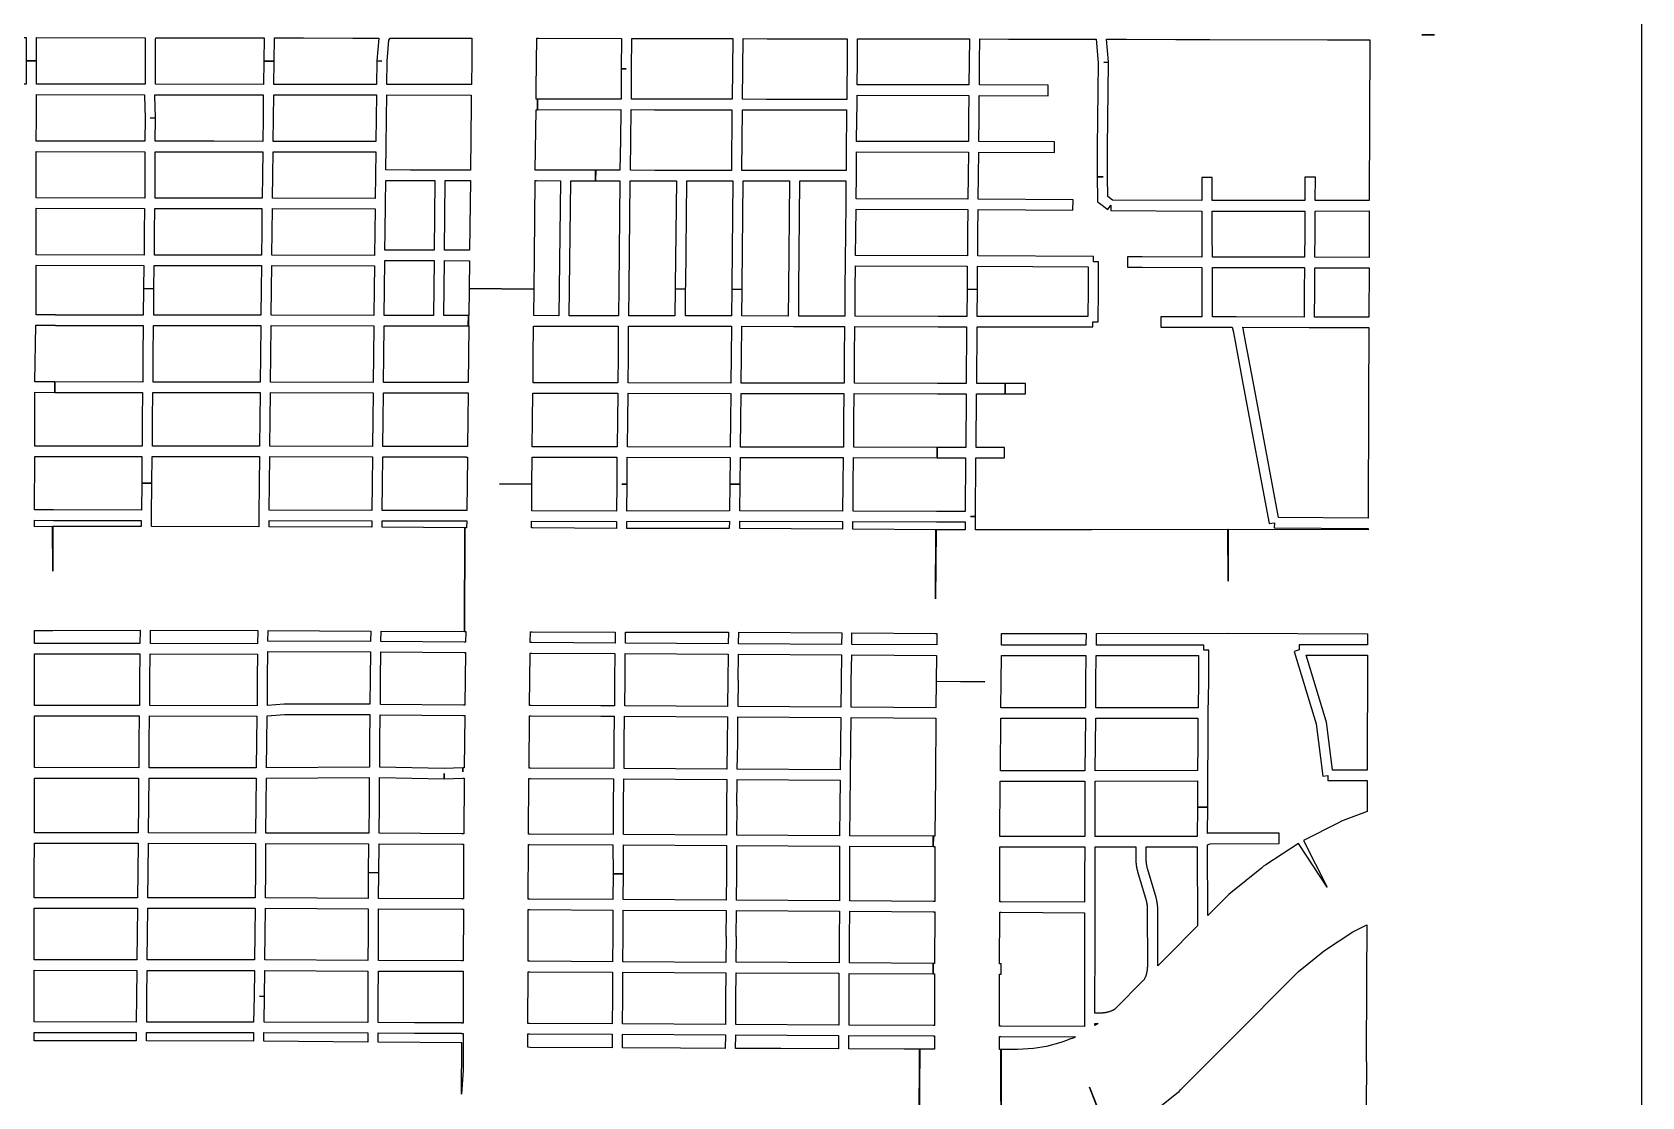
# Model space of a CAD drawing. Extents: x 0 to 1129, y 203 to 1017.
# Drawn here: x 748.5 to 923.7, y 742.6 to 858.5 of the extents above; entities that cross this region are included whole.
import ezdxf

# ---------------------------------------------------------------- set-up
doc = ezdxf.new("R2010")
doc.units = 0
doc.layers.get('0').update_dxf_attribs({"linetype": 'CONTINUOUS'})

msp = doc.modelspace()

# ---------------------------------------------------------------- linework, layer by layer
at = {"color": 1}
for points in [[(43.7515, 988.370444), (43.7515, 799.613167), (43.18, 799.627278), (42.890722, 788.338378), (43.7515, 788.317154), (43.7515, 276.027377), (923.734511, 276.027377), (923.734511, 988.370377), (43.7515, 988.370444)], [(744.699778, 857.899201), (747.888889, 857.892157), (747.88189, 855.359213), (749.010779, 855.352168), (749.017778, 857.878057), (760.849933, 857.856902), (760.842934, 857.814569), (760.842934, 857.758124), (760.828936, 855.345124), (760.828936, 852.791013), (749.003825, 852.819235), (749.010824, 855.345124), (747.881935, 855.359235), (747.874936, 852.819235), (744.699936, 852.82628), (744.699778, 857.899201)], [(762.007044, 857.856868), (773.775711, 857.835713), (773.740444, 855.316879), (774.869333, 855.302768), (774.9046, 857.835713), (778.065489, 857.835713), (783.441845, 857.828668), (786.264067, 857.828668), (786.264067, 857.807513), (786.045333, 855.345124), (786.609778, 855.302791), (786.045333, 855.302791), (786.017111, 852.762791), (774.841111, 852.776902), (774.869333, 855.302667), (773.740444, 855.309711), (773.712222, 852.776766), (761.957667, 852.790878), (761.957667, 855.344989), (761.971665, 857.673322), (762.007044, 857.856868)], [(787.498778, 857.828646), (796.409933, 857.821602), (796.381711, 855.316879), (796.353489, 852.755713), (787.146, 852.762757), (787.174222, 855.295701), (787.378822, 857.595813), (787.498778, 857.828646)], [(803.458444, 857.800424), (803.648956, 857.800424), (812.673, 857.793379), (812.637711, 854.484324), (813.202155, 854.47728), (812.637711, 854.47728), (812.630712, 851.17528), (803.529045, 851.161168), (803.536044, 850.03228), (812.6236, 850.046391), (812.560089, 846.751446), (812.517755, 843.435335), (809.878977, 843.435335), (809.864979, 842.306446), (812.503757, 842.306446), (812.376757, 830.636557), (812.34149, 827.602668), (806.993357, 827.609713), (807.028646, 830.523657), (807.16269, 842.306435), (809.864979, 842.306435), (809.871978, 843.435324), (806.605267, 843.435324), (803.437312, 843.442368), (803.303267, 843.442368), (803.380867, 850.032257), (803.529045, 850.032257), (803.529045, 851.161146), (803.395001, 851.161146), (803.402, 852.148924), (803.437266, 855.246313), (803.458444, 857.800424)], [(813.801889, 857.793379), (816.370111, 857.786335), (821.965178, 857.772224), (824.7874, 857.772224), (824.723889, 851.161168), (821.8946, 851.161168), (816.285444, 851.161168), (813.759556, 851.17528), (813.766555, 854.47728), (813.801889, 857.793379)], [(825.916289, 857.772224), (828.533889, 857.758113), (834.813333, 857.751069), (834.813333, 857.744024), (837.254556, 857.73698), (837.233332, 855.253425), (837.20511, 852.170147), (837.198111, 851.140036), (834.735711, 851.140036), (828.463333, 851.154147), (825.852778, 851.161191), (825.916289, 857.772224)], [(838.383444, 857.744002), (850.554289, 857.729891), (850.526067, 855.232224), (850.504844, 852.720446), (838.341066, 852.734557), (838.362289, 855.246335), (838.383444, 857.744002)], [(851.683178, 857.729891), (854.822889, 857.722846), (858.971556, 857.701691), (864.347889, 857.694647), (864.559556, 855.13348), (864.517222, 852.099591), (864.53122, 852.099591), (864.495954, 848.995147), (864.467732, 845.947147), (864.43951, 842.729813), (865.116843, 842.722769), (864.43951, 842.708658), (864.495954, 840.295658), (864.502953, 840.020491), (864.71462, 839.865269), (865.60362, 839.18088), (865.949331, 839.639491), (865.942332, 839.067991), (875.855376, 839.004491), (875.855376, 836.492714), (875.862375, 833.980936), (869.343042, 834.023269), (867.748486, 834.030313), (867.741487, 832.901425), (869.33602, 832.89438), (875.86242, 832.852047), (875.86242, 830.340269), (875.86242, 827.489825), (871.382154, 827.496869), (871.382154, 826.36798), (876.426865, 826.360936), (879.150309, 826.353892), (879.277309, 825.803558), (879.277309, 825.782403), (879.538376, 824.420681), (880.321531, 820.229681), (880.321531, 820.222636), (883.186087, 804.982636), (883.743487, 805.08847), (883.736488, 804.524025), (893.952932, 804.467581), (893.952932, 804.298247), (878.719999, 804.354692), (878.698776, 798.710247), (878.684778, 804.354692), (863.875178, 804.319414), (851.210444, 804.305303), (851.224443, 805.744636), (850.659998, 805.751681), (851.224443, 805.751681), (851.266776, 812.144014), (854.385332, 812.151058), (854.385332, 813.279947), (851.280887, 813.272903), (851.330265, 819.121958), (854.448843, 819.107847), (854.448843, 820.236736), (851.344398, 820.250847), (851.379665, 826.410347), (863.994998, 826.389192), (863.994998, 826.946581), (864.559443, 826.939537), (864.587665, 830.41087), (864.615887, 833.487092), (864.051443, 833.487092), (864.058442, 834.058592), (851.457242, 834.129148), (851.478465, 836.669148), (851.499688, 839.159759), (861.821977, 839.096259), (861.828977, 840.225148), (851.513777, 840.288648), (851.527775, 842.863925), (851.570131, 845.425092), (859.803953, 845.389814), (859.810952, 846.518703), (851.577108, 846.553981), (851.598331, 849.058703), (851.619554, 851.591648), (859.10551, 851.55637), (859.10551, 852.685259), (851.633665, 852.720537), (851.654888, 855.225259), (851.683178, 857.729891)], [(865.476778, 857.694613), (867.635778, 857.694613), (873.005044, 857.673458), (876.709222, 857.666413), (889.515044, 857.631135), (894.143489, 857.624091), (894.065889, 840.161591), (888.1886, 840.133369), (888.202824, 842.673369), (887.073935, 842.68748), (887.059711, 840.133369), (876.984378, 840.133369), (876.977378, 842.659258), (875.84849, 842.652214), (875.855489, 840.13338), (866.132956, 840.19688), (865.610822, 840.591991), (865.568511, 842.722769), (865.568511, 842.729813), (865.568511, 842.736858), (865.596734, 845.933024), (865.624956, 848.98808), (865.653178, 852.092524), (865.646179, 852.092524), (865.674401, 855.182858), (865.194623, 855.182858), (865.674401, 855.225191), (865.476778, 857.694613)], [(899.787933, 858.174357), (901.163778, 858.174357), (901.163778, 858.167313), (899.787933, 858.174357)], [(749.003667, 851.690234), (760.772333, 851.662011), (760.772333, 851.626734), (760.772333, 851.591456), (760.772333, 851.556178), (760.828778, 849.114956), (760.81478, 846.589067), (748.989668, 846.610222), (749.003667, 849.150222), (749.003667, 851.690234)], [(761.908289, 851.662011), (773.698111, 851.6479), (773.676888, 849.122011), (773.683887, 849.122011), (773.648621, 846.582011), (768.335776, 846.589056), (761.943443, 846.589056), (761.957441, 849.122), (761.392996, 849.129044), (761.950374, 849.136089), (761.900996, 851.520866), (761.900996, 851.527911), (761.908289, 851.662011)], [(774.827, 851.647923), (786.003, 851.633812), (785.974778, 849.107923), (785.946556, 846.574978), (774.777622, 846.582023), (774.812889, 849.107911), (774.80589, 849.107911), (774.827, 851.647923)], [(787.131889, 851.633812), (796.3394, 851.626767), (796.332401, 850.631934), (796.254801, 843.449378), (796.148957, 843.449378), (792.952801, 843.46349), (789.728401, 843.46349), (787.040223, 843.470534), (787.068445, 846.003478), (787.103734, 849.093812), (787.131889, 851.633812)], [(838.327, 851.605589), (850.490778, 851.591478), (850.469555, 849.079701), (850.448332, 846.553812), (838.27751, 846.567923), (838.298733, 849.079701), (838.319956, 850.568423), (838.327, 851.605589)], [(813.752511, 850.046312), (816.285444, 850.032201), (821.8946, 850.032201), (824.709778, 850.032201), (824.653333, 843.414089), (822.275622, 843.414089), (821.915778, 843.414089), (819.234667, 843.421134), (816.3066, 843.421134), (816.3066, 843.428178), (813.646667, 843.435222), (813.689, 846.730167), (813.752511, 850.046312)], [(825.838667, 850.032223), (828.463333, 850.025179), (834.735711, 850.011068), (837.184, 850.011068), (837.170002, 849.08679), (837.14178, 846.010568), (837.127781, 843.407068), (834.679492, 843.407068), (831.546826, 843.407068), (828.407115, 843.407068), (825.782448, 843.414112), (825.838667, 850.032223)], [(748.989556, 845.481446), (760.814667, 845.460291), (760.814667, 842.941458), (760.793444, 840.401458), (748.98951, 840.42968), (748.98951, 842.934402), (748.989556, 845.481446)], [(761.943556, 845.460291), (768.335889, 845.460291), (773.6346, 845.453247), (773.613377, 842.927358), (773.571043, 840.401469), (761.92231, 840.401469), (761.943533, 842.934413), (761.943556, 845.460291)], [(774.763489, 845.453247), (785.932444, 845.446202), (785.904222, 842.913258), (785.876, 840.373258), (774.7, 840.40148), (774.728222, 842.913258), (774.763489, 845.453247)], [(838.263489, 845.439135), (850.4414, 845.425024), (850.406111, 842.870913), (850.384888, 840.295635), (838.228154, 840.316791), (838.249378, 842.835624), (838.263489, 845.439135)], [(803.289111, 842.31357), (803.437266, 842.31357), (806.033711, 842.306525), (805.899667, 830.537859), (805.864378, 827.609803), (803.126822, 827.616847), (803.162111, 830.495514), (796.106556, 830.573125), (796.078333, 827.630958), (796.021889, 827.630958), (796.021889, 826.50207), (796.064222, 826.50207), (796.028956, 823.270625), (796.000734, 820.335514), (795.845489, 820.335514), (786.786155, 820.349625), (786.814378, 823.26357), (786.849667, 826.516181), (789.537845, 826.509136), (792.776333, 826.509136), (796.007778, 826.502092), (796.021776, 827.630981), (793.347732, 827.638025), (793.41122, 833.607025), (796.057065, 833.599981), (796.141732, 833.599981), (796.106443, 830.580203), (803.161998, 830.495537), (803.204332, 834.122092), (803.289111, 842.31357)], [(787.026067, 842.341769), (789.728333, 842.334725), (792.381222, 842.334725), (792.296556, 834.735892), (789.657778, 834.735892), (786.9414, 834.742936), (786.962623, 836.70438), (786.997912, 839.801769), (787.026067, 842.341769)], [(793.510111, 842.334725), (796.148889, 842.320614), (796.2406, 842.320614), (796.155933, 834.728836), (796.057178, 834.728836), (793.425444, 834.73588), (793.510111, 842.334725)], [(813.632556, 842.306525), (816.299556, 842.299481), (816.299556, 842.292437), (818.663178, 842.292437), (818.543222, 830.90477), (818.536223, 830.52377), (819.665112, 830.516726), (819.672111, 830.89067), (819.792067, 842.292448), (821.915778, 842.285404), (822.275622, 842.285404), (824.808556, 842.285404), (824.695667, 830.890682), (824.681668, 830.49557), (825.810557, 830.481459), (825.824556, 830.883626), (825.937444, 842.285404), (828.406889, 842.278359), (830.975111, 842.278359), (830.862222, 830.481471), (830.840999, 827.567526), (825.796288, 827.588682), (825.810286, 830.481459), (824.695509, 830.488504), (824.674286, 827.58867), (819.636596, 827.595714), (819.664818, 830.509659), (818.53593, 830.52377), (818.507707, 827.595714), (813.470063, 827.602759), (813.50533, 830.629592), (813.632556, 842.306525)], [(832.096956, 842.278303), (834.679266, 842.278303), (837.113444, 842.278303), (837.092221, 839.752414), (837.063999, 836.64797), (837.02871, 833.592914), (837.000488, 830.48847), (836.979265, 827.560414), (831.969798, 827.567458), (831.991111, 830.467111), (832.096956, 842.278303)], [(748.989556, 839.300678), (760.7794, 839.272456), (760.744111, 836.746567), (760.715889, 834.206567), (748.968378, 834.227722), (748.975377, 836.760667), (748.989556, 839.300678)], [(761.908289, 839.272456), (773.557, 839.272456), (773.528778, 836.732456), (773.507555, 834.199511), (761.84471, 834.206556), (761.872932, 836.732444), (761.908289, 839.272456)], [(774.685889, 839.272456), (785.861889, 839.244234), (785.833667, 836.711289), (785.805444, 834.178345), (774.629444, 834.1995), (774.657667, 836.725389), (774.685889, 839.272456)], [(838.214111, 839.187789), (850.370822, 839.166634), (850.349599, 836.676023), (850.328376, 834.128967), (838.164598, 834.157189), (838.185821, 836.640745), (838.214111, 839.187789)], [(876.984378, 839.004345), (887.052667, 839.004345), (887.045668, 836.492567), (887.031444, 833.973734), (876.991399, 833.980778), (876.9844, 836.492556), (876.984378, 839.004345)], [(894.065889, 839.032567), (894.051891, 833.959622), (888.16049, 833.966667), (888.174714, 836.4855), (888.181714, 839.004333), (894.065889, 839.032567)], [(748.968378, 833.098845), (760.701778, 833.077689), (760.673556, 830.558856), (761.802444, 830.537701), (761.830667, 833.077701), (773.493489, 833.070656), (773.458222, 830.537712), (773.43, 827.666101), (761.767178, 827.680212), (761.802444, 830.537712), (760.673556, 830.551823), (760.638289, 827.680212), (751.092111, 827.687256), (751.092111, 827.6943), (748.961333, 827.701345), (748.968332, 830.5659), (748.968378, 833.098845)], [(774.615333, 833.070622), (785.798378, 833.049467), (785.763111, 830.530634), (785.734889, 827.644911), (774.558889, 827.666067), (774.587111, 830.523567), (774.615333, 833.070622)], [(786.927266, 833.613911), (789.657778, 833.606867), (792.282444, 833.606867), (792.218956, 827.637867), (789.537845, 827.637867), (786.863778, 827.644911), (786.892, 830.516523), (786.927266, 833.606856), (786.927266, 833.613911)], [(838.1506, 833.028289), (850.314378, 833.000067), (850.293154, 830.495345), (851.407932, 830.481234), (850.293154, 830.488278), (850.264932, 827.539056), (847.160488, 827.539056), (838.108221, 827.560211), (838.129444, 830.481211), (838.1506, 833.028289)], [(851.443266, 833.000067), (863.480067, 832.929511), (863.458844, 830.417734), (863.437621, 827.5179), (851.393799, 827.539056), (851.422021, 830.481222), (851.415022, 830.481222), (851.443266, 833.000067)], [(876.991444, 832.8519), (887.0174, 832.844856), (887.003176, 830.326023), (886.981953, 827.461467), (879.601842, 827.475578), (879.601842, 827.482622), (876.991286, 827.489667), (876.991286, 830.340111), (876.991444, 832.8519)], [(888.146289, 832.837789), (894.044734, 832.830745), (894.016511, 827.447356), (888.111, 827.461467), (888.132223, 830.318967), (888.146289, 832.837789)], [(748.954289, 826.572456), (751.085044, 826.565411), (751.085044, 826.558367), (760.624155, 826.551323), (760.602932, 823.305767), (760.57471, 820.377712), (751.021488, 820.398867), (751.021488, 819.269978), (760.560599, 819.248823), (760.518266, 816.341934), (760.497042, 813.420934), (750.964976, 813.427978), (748.820087, 813.427978), (748.834085, 819.277034), (751.014263, 819.26999), (751.021262, 820.398878), (748.841107, 820.405923), (748.954289, 826.572456)], [(761.746, 826.5513), (773.415889, 826.537189), (773.394666, 823.291634), (773.401665, 823.291634), (773.366398, 820.370634), (761.696487, 820.377678), (761.71771, 823.291622), (761.746, 826.5513)], [(774.544778, 826.537189), (785.720778, 826.516034), (785.685489, 823.270478), (785.657266, 820.349478), (774.4954, 820.370634), (774.530667, 823.284578), (774.523668, 823.284578), (774.544778, 826.537189)], [(803.112734, 826.4878), (806.421778, 826.480756), (812.327266, 826.473712), (812.306043, 823.221101), (812.28482, 820.300101), (803.056154, 820.321256), (803.084376, 823.199923), (803.112734, 826.4878)], [(813.456155, 826.473689), (819.065333, 826.466645), (824.660378, 826.459601), (824.611, 823.199934), (824.589777, 820.278934), (813.413777, 820.300089), (813.435, 823.214034), (813.456155, 826.473689)], [(825.789266, 826.459578), (831.405489, 826.438423), (836.965266, 826.431378), (836.922956, 823.185823), (836.901733, 820.257767), (825.718688, 820.278923), (825.739911, 823.192867), (825.789266, 826.459578)], [(838.094155, 826.431356), (847.160556, 826.410201), (850.250889, 826.410201), (850.215622, 820.250701), (847.09, 820.236589), (838.030667, 820.257745), (838.05189, 823.164634), (838.094155, 826.431356)], [(880.307556, 826.346667), (887.539489, 826.332556), (894.023556, 826.318444), (893.988289, 818.395056), (893.995288, 818.395056), (893.952955, 805.596278), (884.209221, 805.652722), (881.436444, 820.434111), (880.653266, 824.632167), (880.385178, 826.015056), (880.385178, 826.0221), (880.378179, 826.029144), (880.307556, 826.346667)], [(854.448956, 819.10778), (856.671444, 819.100735), (856.671444, 820.229624), (854.456, 820.236668), (854.448956, 819.10778)], [(761.682511, 819.248778), (773.352378, 819.241734), (773.317111, 816.334845), (773.317111, 816.3278), (773.288889, 813.413856), (761.626067, 813.4209), (761.64729, 816.334845), (761.682511, 819.248778)], [(774.481266, 819.241734), (785.643178, 819.220578), (785.614956, 816.306634), (785.586734, 813.378578), (774.417778, 813.413856), (774.446, 816.313689), (774.481266, 819.241734)], [(786.772067, 819.220578), (795.845489, 819.206467), (795.9866, 819.206467), (795.951333, 816.313689), (795.923111, 813.364467), (795.782, 813.364467), (795.782, 813.371511), (786.715622, 813.378556), (786.743845, 816.299556), (786.772067, 819.220578)], [(803.042155, 819.192356), (812.270822, 819.171201), (812.235556, 816.257256), (812.200289, 813.343312), (802.978667, 813.350333), (803.006889, 816.243111), (803.042155, 819.192356)], [(813.399711, 819.171201), (824.575711, 819.150045), (824.554488, 816.243156), (824.519199, 813.322156), (813.32911, 813.343312), (813.364377, 816.250201), (813.399711, 819.171201)], [(825.7046, 819.150045), (836.894734, 819.12889), (836.859444, 816.214945), (836.838221, 813.301001), (825.648088, 813.322156), (825.683377, 816.236101), (825.7046, 819.150045)], [(838.023622, 819.128833), (847.09, 819.107678), (850.201489, 819.121789), (850.152111, 813.272734), (847.0406, 813.279778), (847.033601, 812.150889), (850.138045, 812.143845), (850.102779, 806.315956), (846.970112, 806.323), (837.882556, 806.351222), (837.910779, 809.258111), (837.953089, 812.165), (847.033601, 812.150889), (847.033601, 813.279778), (837.967223, 813.293889), (837.988446, 816.207833), (838.023622, 819.128833)], [(748.820222, 812.299067), (750.965111, 812.299067), (760.490111, 812.292023), (760.461889, 809.385134), (761.576667, 809.371023), (761.619, 812.292023), (773.274778, 812.284978), (773.246556, 809.363978), (773.211266, 805.878534), (773.197268, 804.636756), (761.534424, 804.664978), (761.548422, 805.885589), (761.576644, 809.371034), (760.461866, 809.378078), (760.426577, 806.464134), (750.866311, 806.471178), (748.791977, 806.478222), (748.820222, 812.299067)], [(774.403667, 812.284956), (785.5726, 812.249678), (785.544378, 809.342789), (785.516155, 806.428845), (774.347222, 806.442956), (774.375444, 809.3569), (774.403667, 812.284956)], [(786.701489, 812.249678), (795.774956, 812.242634), (795.774956, 812.235589), (795.909, 812.235589), (795.887777, 809.342812), (795.852488, 806.421812), (795.711377, 806.421812), (786.644977, 806.428856), (786.673199, 809.335745), (786.701489, 812.249678)], [(802.964556, 812.221456), (812.186155, 812.214411), (812.164932, 809.286356), (812.143709, 806.3583), (802.907976, 806.393578), (802.943265, 809.272245), (799.415487, 809.314578), (802.943265, 809.286356), (802.964556, 812.221456)], [(813.315044, 812.214411), (824.505178, 812.193256), (824.469889, 809.286367), (825.598778, 809.279323), (825.634067, 812.193267), (836.824155, 812.172112), (836.781845, 809.265223), (836.753622, 806.351279), (825.570556, 806.372434), (825.598778, 809.272267), (824.469889, 809.286378), (824.441667, 806.372434), (813.272734, 806.358323), (813.293957, 809.272267), (812.729512, 809.286378), (813.293957, 809.279334), (813.315044, 812.214411)], [(748.792, 805.349333), (750.866333, 805.342289), (760.412511, 805.335245), (760.405512, 804.664967), (750.781734, 804.657923), (750.781734, 799.817812), (750.760511, 804.657923), (748.792, 804.643812), (748.792, 805.349333)], [(774.333111, 805.314056), (785.502067, 805.299944), (785.495068, 804.587333), (774.326135, 804.636722), (774.333111, 805.314056)], [(786.630956, 805.299944), (795.711444, 805.2929), (795.838444, 805.2929), (795.831445, 804.537956), (795.647978, 804.537956), (795.605668, 793.249067), (795.725601, 793.249067), (795.711602, 792.0849), (795.563425, 792.0849), (786.504091, 792.1484), (786.518315, 793.298456), (795.598804, 793.249067), (795.648182, 804.537956), (786.624137, 804.587345), (786.630956, 805.299944)], [(802.894, 805.264667), (812.129711, 805.229389), (812.122712, 804.467389), (803.006934, 804.516778), (802.887001, 804.516778), (802.894, 805.264667)], [(824.427556, 805.243511), (824.420556, 804.446234), (813.251601, 804.467389), (813.2586, 805.229389), (824.427556, 805.243511)], [(825.556444, 805.243511), (836.739489, 805.222356), (836.73249, 804.375689), (825.549445, 804.439189), (825.556444, 805.243511)], [(837.868378, 805.222356), (846.963, 805.194134), (850.0886, 805.187089), (850.081601, 804.305145), (846.920712, 804.319256), (846.871312, 796.790978), (846.906601, 804.319256), (837.861378, 804.375701), (837.868378, 805.222356)], [(760.285489, 793.376078), (760.27849, 791.929689), (748.799089, 791.9438), (748.799089, 793.354911), (750.781712, 793.369023), (760.285489, 793.376078)], [(761.421444, 793.376078), (773.091333, 793.347856), (773.077335, 791.908523), (761.407446, 791.929678), (761.421444, 793.376078)], [(774.220222, 793.347878), (785.389178, 793.29849), (785.374954, 792.15549), (774.206021, 792.183712), (774.220222, 793.347878)], [(802.774067, 793.227934), (802.964556, 793.227934), (811.995667, 793.178545), (811.981668, 791.979101), (802.908224, 792.035545), (802.760046, 792.035545), (802.774067, 793.227934)], [(813.124556, 793.178545), (824.314667, 793.15739), (824.300668, 791.901501), (813.110557, 791.972056), (813.124556, 793.178545)], [(825.443556, 793.157333), (836.647778, 793.086778), (836.63378, 791.830889), (825.429557, 791.901444), (825.443556, 793.157333)], [(837.762556, 793.086778), (846.857178, 793.030333), (846.998289, 793.030333), (846.99129, 791.7815), (837.755556, 791.830889), (837.762556, 793.086778)], [(863.254289, 793.030345), (863.240065, 791.7674), (854.046687, 791.7674), (854.053687, 793.023289), (863.254289, 793.030345)], [(878.677711, 793.065622), (893.896556, 793.009178), (893.889556, 791.788567), (886.445957, 791.802678), (886.445957, 791.238245), (885.909734, 791.068911), (888.287468, 783.187867), (889.000068, 777.515201), (889.564512, 777.585711), (889.557513, 777.021266), (893.847291, 777.014267), (893.833067, 773.669934), (891.243689, 772.675089), (890.968534, 772.569267), (890.707467, 772.435246), (886.897467, 770.487912), (889.493911, 765.422001), (886.3824, 770.18449), (882.805245, 767.856156), (882.558312, 767.693912), (882.325467, 767.503378), (879.002312, 764.808156), (878.769467, 764.624712), (878.5578, 764.413045), (877.019689, 762.860823), (876.497578, 762.338712), (876.462312, 770.015156), (876.765689, 770.156267), (884.265734, 770.17749), (884.258734, 771.306379), (876.638734, 771.285156), (876.511734, 771.285156), (876.469401, 771.263933), (876.490624, 774.121467), (875.361735, 774.128466), (875.340512, 770.939355), (869.237468, 770.939355), (864.228001, 770.939355), (864.228001, 774.121377), (864.228001, 776.971821), (875.36169, 777.007133), (875.36169, 774.128466), (876.490579, 774.128466), (876.490579, 777.564488), (876.525846, 780.965266), (876.554068, 784.380154), (876.596401, 787.80211), (876.624623, 791.216999), (876.060179, 791.223998), (876.060179, 791.77432), (864.369112, 791.767276), (864.383336, 793.03022), (878.677711, 793.065622)], [(748.799044, 790.814844), (760.2714, 790.800846), (760.236111, 787.992734), (760.214888, 785.184601), (748.798977, 785.1916), (748.798977, 788.006755), (748.799044, 790.814844)], [(761.400289, 790.800846), (773.063111, 790.779622), (773.034889, 788.204311), (773.048887, 788.204311), (773.013598, 785.163378), (761.343732, 785.184601), (761.364955, 787.98569), (761.400289, 790.800846)], [(774.199044, 791.054733), (785.360956, 791.02651), (785.339733, 788.176066), (785.31151, 785.325622), (776.019355, 785.33962), (775.998132, 785.33962), (775.984134, 785.33962), (774.142622, 785.198509), (774.163846, 788.197108), (774.199044, 791.054733)], [(786.489845, 791.019444), (795.556222, 790.955955), (795.697333, 790.955955), (795.633845, 785.240955), (795.485667, 785.240955), (786.440444, 785.318555), (786.468667, 788.168999), (786.489845, 791.019444)], [(802.745845, 790.906555), (802.901044, 790.906555), (811.967444, 790.85011), (811.939222, 788.020844), (811.911, 785.163355), (810.450511, 785.163355), (802.8446, 785.198622), (802.6894, 785.198622), (802.745845, 790.906555)], [(813.096333, 790.85011), (824.286444, 790.7796), (824.265221, 787.943221), (824.27222, 787.943221), (824.236931, 785.085733), (813.032709, 785.156288), (813.067998, 788.013822), (813.096333, 790.85011)], [(825.415333, 790.772623), (836.619556, 790.702068), (836.577222, 787.872779), (836.555999, 785.008201), (825.365865, 785.078779), (825.401154, 787.93629), (825.394155, 787.93629), (825.415333, 790.772623)], [(837.7414, 790.702068), (846.984155, 790.652645), (846.941845, 787.844556), (852.233489, 787.766957), (846.941845, 787.823401), (846.913622, 784.951756), (837.684956, 785.001156), (837.698954, 787.865734), (837.7414, 790.702068)], [(854.039711, 790.638624), (863.226067, 790.638624), (863.197845, 787.809335), (863.176622, 784.944757), (854.103177, 784.937758), (854.103177, 784.930759), (853.969133, 784.930759), (853.997355, 787.752981), (854.039711, 790.638624)], [(875.4886, 790.645623), (875.467377, 787.80929), (875.432088, 784.951756), (864.305488, 784.944757), (864.326711, 787.795224), (864.354933, 790.638624), (875.4886, 790.645623)], [(887.200822, 790.673846), (893.882444, 790.659847), (893.847178, 778.143292), (890.058333, 778.150291), (889.402155, 783.399624), (889.395156, 783.441958), (889.381158, 783.491335), (887.200822, 790.673846)], [(748.799044, 784.062688), (760.200822, 784.055689), (760.165556, 781.247578), (760.144332, 778.425356), (748.791955, 778.432355), (748.791955, 781.247533), (748.799044, 784.062688)], [(761.329711, 784.055689), (772.999622, 784.034466), (772.964333, 781.219288), (772.936111, 778.411177), (761.273266, 778.425175), (761.29449, 781.240353), (761.329711, 784.055689)], [(776.0194, 784.210844), (776.061711, 784.210844), (785.297444, 784.196846), (785.269222, 781.346401), (785.241, 778.481846), (774.065, 778.41129), (774.093222, 781.212357), (774.128511, 784.069846), (776.0194, 784.210844)], [(786.426333, 784.189621), (795.485667, 784.112021), (795.619711, 784.112021), (795.570333, 778.411132), (795.429222, 778.411132), (795.429222, 777.959576), (795.415224, 778.411132), (793.390268, 778.354687), (786.370002, 778.474643), (786.398224, 781.325088), (786.426333, 784.189621)], [(802.675266, 784.069687), (802.837556, 784.069687), (810.450511, 784.034421), (811.896889, 784.034421), (811.861622, 781.183977), (811.8334, 778.326465), (802.774067, 778.368799), (802.774067, 778.375798), (802.625889, 778.375798), (802.675266, 784.069687)], [(813.018734, 784.034692), (824.222956, 783.964114), (824.201733, 781.113669), (824.159399, 778.270292), (812.962244, 778.326736), (812.990466, 781.177181), (813.018734, 784.034692)], [(825.351845, 783.950093), (836.549, 783.879515), (836.520778, 781.036137), (836.492556, 778.19276), (825.288333, 778.263293), (825.330667, 781.106693), (825.351845, 783.950093)], [(837.677889, 783.872471), (846.899489, 783.82307), (846.857178, 777.564804), (846.800734, 770.974915), (846.638444, 770.974915), (846.624446, 769.846026), (846.79378, 769.846026), (846.79378, 763.877026), (846.624446, 763.877026), (837.536891, 763.926404), (837.550889, 766.741582), (837.54389, 769.881293), (846.624378, 769.846026), (846.624378, 770.974915), (837.550934, 771.010182), (837.579156, 774.199293), (837.614423, 777.621248), (837.649712, 781.02907), (837.677889, 783.872471)], [(863.169622, 783.816071), (863.155398, 780.965627), (863.106021, 778.101071), (854.046687, 778.101071), (853.919687, 778.101071), (853.954954, 783.80196), (854.103132, 783.80196), (854.103132, 783.808959), (863.169622, 783.816071)], [(875.418067, 783.82307), (875.396844, 780.972626), (875.368622, 778.136315), (864.234955, 778.101026), (864.284332, 780.958537), (864.298556, 783.816026), (875.418067, 783.82307)], [(748.792, 777.303737), (760.130289, 777.296738), (760.109066, 774.488627), (760.080844, 771.334805), (748.784911, 771.341804), (748.784911, 774.502693), (748.792, 777.303737)], [(761.259178, 777.296738), (772.922, 777.28274), (772.893778, 774.467584), (772.858511, 771.306695), (761.209778, 771.334918), (761.238, 774.481673), (761.259178, 777.296738)], [(785.226889, 777.353137), (785.205666, 774.481515), (785.177444, 771.285359), (773.987355, 771.306583), (774.022622, 774.460405), (774.050844, 777.282627), (785.226889, 777.353137)], [(793.383111, 777.790582), (793.397109, 777.226137), (795.422042, 777.282582), (795.556109, 777.282582), (795.506709, 771.235959), (795.309154, 771.235959), (795.302154, 771.235959), (786.30631, 771.285359), (786.334532, 774.474471), (786.355755, 777.346093), (793.376044, 777.226137), (793.383111, 777.790582)], [(802.611778, 777.247338), (802.774067, 777.247338), (802.774067, 777.240339), (811.819266, 777.198005), (811.791044, 774.347561), (811.762822, 771.15845), (802.696444, 771.200783), (802.562378, 771.200783), (802.611778, 777.247338)], [(812.948155, 777.19796), (824.145333, 777.141516), (824.12411, 774.27696), (824.131109, 774.27696), (824.109886, 771.087849), (812.89153, 771.158405), (812.919753, 774.340449), (812.948155, 777.19796)], [(825.274222, 777.134449), (836.478444, 777.063916), (836.450222, 774.206405), (836.422, 771.017294), (825.238956, 771.080805), (825.260179, 774.269916), (825.25318, 774.269916), (825.274222, 777.134449)], [(853.905667, 776.972182), (854.046778, 776.972182), (863.099044, 776.972182), (863.099044, 774.121738), (863.099044, 770.939694), (854.018556, 770.946693), (853.856289, 770.946693), (853.905667, 776.972182)], [(748.784956, 770.21305), (760.073845, 770.206051), (760.052622, 767.066318), (760.017355, 764.251162), (748.777844, 764.251162), (748.777844, 767.066318), (748.784956, 770.21305)], [(761.195667, 770.206051), (772.851444, 770.177829), (772.851444, 767.066318), (772.823222, 764.251162), (761.146289, 764.251162), (761.174511, 767.059251), (761.195667, 770.206051)], [(773.980333, 770.177829), (785.1634, 770.156606), (785.128111, 767.002761), (786.257, 766.995762), (786.292289, 770.156651), (795.295178, 770.107251), (795.499778, 770.107251), (795.471556, 764.145318), (795.302222, 764.145318), (786.249933, 764.180584), (786.256932, 766.995762), (785.128043, 766.995762), (785.121044, 764.180584), (773.952111, 764.251162), (773.980333, 767.059251), (773.980333, 770.177829)], [(802.555333, 770.071894), (802.696444, 770.071894), (811.755778, 770.029561), (811.762777, 766.882783), (812.891666, 766.882783), (812.884667, 770.029561), (824.103, 769.959005), (824.109999, 766.812228), (824.088776, 763.997072), (812.87751, 764.067605), (812.891508, 766.875739), (811.762619, 766.882738), (811.748621, 764.06756), (802.710443, 764.109916), (802.526998, 764.109916), (802.555333, 770.071894)], [(825.231889, 769.95896), (836.414956, 769.888405), (836.421955, 766.741627), (836.407957, 763.926449), (825.217846, 763.997027), (825.239069, 766.812182), (825.231889, 769.95896)], [(853.849222, 769.817849), (854.018556, 769.817849), (863.099044, 769.81085), (863.092045, 766.58645), (863.092045, 763.778339), (854.011534, 763.834783), (854.004535, 763.834783), (853.849313, 763.834783), (853.849222, 769.817849)], [(864.227933, 769.81085), (868.672956, 769.81085), (868.672956, 768.392672), (868.672956, 768.329161), (868.672956, 768.307938), (868.672956, 768.300938), (868.672956, 768.23745), (868.672956, 768.230451), (868.672956, 768.166939), (868.672956, 768.15994), (868.679955, 768.089407), (868.679955, 768.025896), (868.679955, 768.018897), (868.693953, 768.018897), (868.693953, 767.955408), (868.693953, 767.948409), (868.693953, 767.94141), (868.707951, 767.807366), (868.71495, 767.743854), (868.71495, 767.729856), (868.729174, 767.722857), (868.736174, 767.659346), (868.736174, 767.652347), (868.743173, 767.588858), (868.750172, 767.525369), (868.76417, 767.51837), (868.76417, 767.511371), (868.771169, 767.447882), (868.771169, 767.440883), (868.785393, 767.377372), (868.785393, 767.370373), (868.785393, 767.356375), (868.806616, 767.29993), (868.813615, 767.285706), (868.820614, 767.229262), (868.834613, 767.229262), (868.848611, 767.158729), (868.848611, 767.144505), (869.786988, 763.990683), (869.786988, 763.983684), (869.801212, 763.934306), (869.801212, 763.927307), (869.808212, 763.877929), (869.829435, 763.828552), (869.829435, 763.814328), (869.836434, 763.779061), (869.836434, 763.772062), (869.843433, 763.715618), (869.864656, 763.673262), (869.864656, 763.652039), (869.871655, 763.602661), (869.878654, 763.560305), (869.878654, 763.539082), (869.885653, 763.51086), (869.885653, 763.496862), (869.885653, 763.440417), (869.899652, 763.391017), (869.899652, 763.384018), (869.906651, 763.327573), (869.906651, 763.292307), (869.906651, 763.264085), (869.91365, 763.228796), (869.91365, 763.172351), (869.91365, 763.158353), (869.91365, 763.123086), (869.91365, 763.108862), (869.91365, 763.052418), (869.920649, 756.843529), (869.920649, 756.772996), (869.920649, 756.737707), (869.920649, 756.716484), (869.91365, 756.688262), (869.91365, 756.645906), (869.91365, 756.631908), (869.91365, 756.589552), (869.91365, 756.582553), (869.906651, 756.526108), (869.906651, 756.519109), (869.906651, 756.490887), (869.899652, 756.469664), (869.899652, 756.434397), (869.885653, 756.377953), (869.885653, 756.370954), (869.878654, 756.335665), (869.878654, 756.314441), (869.871655, 756.279152), (869.871655, 756.272153), (869.864656, 756.22982), (869.864656, 756.222821), (869.850658, 756.173443), (869.83666, 756.116999), (869.83666, 756.08171), (869.83666, 756.067711), (869.82966, 756.067711), (869.808437, 755.997133), (869.808437, 755.983135), (869.801438, 755.961912), (869.794439, 755.926646), (869.794439, 755.919646), (869.78744, 755.877313), (869.773442, 755.85609), (869.766443, 755.834867), (869.759444, 755.820869), (869.752444, 755.785602), (869.752444, 755.778603), (869.738446, 755.778603), (869.717223, 755.679825), (869.702999, 755.672826), (869.696, 755.637537), (869.689001, 755.630538), (869.667778, 755.595271), (869.667778, 755.588272), (869.65378, 755.538872), (869.65378, 755.531873), (869.625557, 755.496584), (869.625557, 755.489585), (869.618558, 755.454318), (869.611559, 755.454318), (869.590336, 755.411985), (869.583337, 755.397987), (869.562114, 755.36272), (866.330692, 752.117165), (866.323693, 752.117165), (866.281359, 752.074809), (866.260136, 752.06781), (866.260136, 752.060811), (866.22487, 752.039588), (866.217871, 752.039588), (866.189649, 752.025589), (866.161426, 752.011591), (866.133204, 752.004592), (866.090848, 751.990368), (866.07685, 751.97637), (866.041561, 751.962146), (866.027563, 751.962146), (866.020564, 751.962146), (865.992341, 751.940923), (865.971118, 751.933924), (865.949895, 751.926924), (865.935897, 751.926924), (865.872386, 751.898702), (865.865386, 751.898702), (865.83012, 751.884704), (865.773676, 751.863481), (865.773676, 751.87048), (865.724275, 751.856482), (865.717276, 751.856482), (865.667876, 751.835259), (865.660877, 751.835259), (865.62561, 751.82826), (865.57621, 751.814261), (865.562212, 751.814261), (865.519879, 751.800263), (865.51288, 751.800263), (865.477591, 751.793264), (865.414079, 751.786265), (865.414079, 751.779266), (865.364702, 751.765042), (865.350703, 751.765042), (865.315437, 751.758043), (865.315437, 751.765042), (865.258993, 751.758043), (865.244769, 751.758043), (865.244769, 751.751044), (865.223545, 751.751044), (865.188256, 751.744044), (865.160034, 751.744044), (865.153035, 751.744044), (865.103635, 751.730046), (865.103635, 751.744044), (865.04719, 751.730046), (864.990746, 751.730046), (864.983747, 751.730046), (864.94848, 751.723047), (864.927257, 751.723047), (864.891991, 751.723047), (864.884992, 751.723047), (864.835614, 751.723047), (864.82139, 751.723047), (864.214635, 751.730046), (864.221634, 759.836868), (864.221634, 763.216491), (864.221634, 766.589046), (864.227933, 769.81085)], [(869.801845, 769.81085), (875.3334, 769.81085), (875.375711, 761.210116), (871.974956, 757.788183), (871.050667, 756.85685), (871.043668, 763.051605), (871.043668, 763.122183), (871.043668, 763.143406), (871.043668, 763.150406), (871.043668, 763.220938), (871.043668, 763.28445), (871.043668, 763.291449), (871.036668, 763.354938), (871.036668, 763.361937), (871.036668, 763.368936), (871.029669, 763.432447), (871.029669, 763.439446), (871.015671, 763.502935), (871.015671, 763.509934), (871.015671, 763.573445), (871.008672, 763.573445), (871.008672, 763.643978), (871.001673, 763.650977), (870.994674, 763.714489), (870.994674, 763.721488), (870.994674, 763.742711), (870.980676, 763.792089), (870.980676, 763.799088), (870.973676, 763.855532), (870.973676, 763.862531), (870.966677, 763.86953), (870.959678, 763.940108), (870.938455, 764.003597), (870.938455, 764.010596), (870.931456, 764.074108), (870.924457, 764.081107), (870.924457, 764.095105), (870.903234, 764.151549), (870.88901, 764.215061), (870.88901, 764.22206), (870.867787, 764.292593), (870.867787, 764.306817), (869.936453, 767.453572), (869.936453, 767.467796), (869.91523, 767.52424), (869.901006, 767.573618), (869.901006, 767.587616), (869.894007, 767.622883), (869.894007, 767.637107), (869.880009, 767.637107), (869.87301, 767.679417), (869.880009, 767.679417), (869.866011, 767.728818), (869.866011, 767.742816), (869.859012, 767.785149), (869.844788, 767.848638), (869.837788, 767.883927), (869.837788, 767.912149), (869.830789, 767.940371), (869.830789, 767.94737), (869.809566, 768.053193), (869.823564, 768.053193), (869.809566, 768.10257), (869.809566, 768.116794), (869.809566, 768.166172), (869.802567, 768.222616), (869.802567, 768.236614), (869.802567, 768.278948), (869.802567, 768.328325), (869.802567, 768.342549), (869.802567, 768.38486), (869.801845, 769.81085)], [(748.777889, 763.121912), (760.003266, 763.121912), (759.975044, 760.320846), (759.946822, 757.498623), (748.763778, 757.505622), (748.763778, 760.320778), (748.777889, 763.121912)], [(761.132155, 763.121912), (772.809111, 763.121912), (772.773845, 760.306734), (772.745622, 757.498623), (761.075711, 757.498623), (761.103933, 760.313779), (761.132155, 763.121912)], [(773.938, 763.121912), (785.121044, 763.051334), (785.114045, 760.236179), (785.092822, 757.428068), (773.874511, 757.498623), (773.902734, 760.29969), (773.938, 763.121912)], [(786.249933, 763.051334), (795.295178, 763.016068), (795.471556, 763.016068), (795.464556, 757.399846), (795.288156, 757.399846), (786.228823, 757.428068), (786.242821, 760.243246), (786.249933, 763.051334)], [(802.527111, 762.980801), (802.703489, 762.980801), (811.741667, 762.938445), (811.727668, 760.116223), (811.71367, 757.315179), (802.703714, 757.357512), (802.520293, 757.357512), (802.527111, 762.980801)], [(812.870556, 762.938355), (824.074778, 762.867822), (824.053555, 760.066755), (824.060554, 760.066755), (824.039331, 757.244533), (812.842175, 757.315089), (812.856174, 760.116133), (812.870556, 762.938355)], [(825.203667, 762.867912), (836.400822, 762.797334), (836.386824, 759.99629), (836.365601, 757.181112), (825.168423, 757.244623), (825.189646, 760.052734), (825.182647, 760.052734), (825.203667, 762.867912)], [(837.529711, 762.797334), (846.617266, 762.747957), (846.793667, 762.747957), (846.765444, 757.117623), (846.610222, 757.117623), (846.603223, 755.988734), (846.76549, 755.988734), (846.75849, 750.365468), (846.603291, 750.365468), (846.596292, 750.358469), (837.452292, 750.414913), (837.46629, 753.230069), (837.459291, 753.230069), (837.480514, 756.045247), (846.596292, 755.988802), (846.61029, 757.117691), (837.494512, 757.174135), (837.50851, 759.982247), (837.51551, 759.982247), (837.529711, 762.797334)], [(853.849222, 762.705556), (853.9974, 762.705556), (863.092, 762.649111), (863.092, 759.841), (863.085001, 751.162667), (863.085001, 750.259556), (853.990378, 750.316), (853.813978, 750.316), (853.820977, 755.9534), (853.990311, 755.9534), (853.99731, 757.082289), (853.813843, 757.082289), (853.849222, 762.705556)], [(871.474045, 741.658912), (873.139156, 743.006535), (873.364934, 743.189979), (873.569534, 743.394602), (874.317445, 744.156602), (879.968934, 749.822201), (885.020712, 754.895135), (886.361267, 756.242757), (889.18349, 758.535801), (892.287934, 760.560757), (893.790734, 761.329756)], [(893.790734, 761.329756), (893.76951, 755.487756), (893.727177, 746.428423), (893.755399, 746.428423), (893.706022, 736.353089)], [(748.763778, 756.377004), (759.932734, 756.370005), (759.904511, 753.561894), (759.876289, 750.739672), (748.756734, 750.75367), (748.756734, 753.561781), (748.763778, 756.377004)], [(761.061622, 756.370005), (772.731489, 756.370005), (772.703266, 753.55485), (772.646822, 750.739672), (761.005178, 750.739672), (761.0334, 753.547783), (761.061622, 756.370005)], [(773.860378, 756.370005), (785.092822, 756.29945), (785.078824, 753.491339), (785.071825, 753.491339), (785.064826, 750.690272), (773.783004, 750.739672), (773.832381, 753.540716), (773.267937, 753.547715), (773.832381, 753.547715), (773.860378, 756.370005)], [(786.221711, 756.29945), (795.288111, 756.271228), (795.464511, 756.271228), (795.450287, 750.640894), (795.280954, 750.640894), (795.280954, 750.647893), (790.137465, 750.661892), (786.193398, 750.683115), (786.200398, 753.491226), (786.207397, 753.491226), (786.221711, 756.29945)], [(802.520067, 756.228894), (802.696444, 756.228894), (811.713444, 756.186561), (811.692221, 753.364339), (811.677997, 750.549161), (802.689242, 750.598561), (802.505775, 750.598561), (802.520067, 756.228894)], [(812.842333, 756.186561), (824.032444, 756.116005), (824.011221, 753.30085), (823.997223, 750.485672), (812.807089, 750.549161), (812.821313, 753.364339), (812.842333, 756.186561)], [(825.161333, 756.116005), (836.351444, 756.052494), (836.330221, 753.230272), (836.33722, 753.230272), (836.323222, 750.415116), (825.126067, 750.485672), (825.140065, 753.293783), (825.161333, 756.116005)], [(864.213845, 750.598222), (864.573667, 750.591223), (864.566668, 750.584224), (864.213912, 750.358446), (864.213845, 750.598222)], [(748.756734, 749.624556), (759.862155, 749.610557), (759.848157, 748.693335), (756.447357, 748.693335), (748.756824, 748.707333), (748.756734, 749.624556)], [(760.991044, 749.610557), (772.639778, 749.610557), (772.632779, 748.665113), (760.977001, 748.693335), (760.991044, 749.610557)], [(773.768667, 749.610557), (785.0646, 749.561157), (785.0646, 748.573379), (773.761622, 748.658046), (773.768667, 749.610557)], [(786.193489, 749.561067), (790.137556, 749.532845), (795.274, 749.518846), (795.274, 749.511847), (795.443333, 749.511847), (795.443333, 745.497225), (795.266956, 742.90078), (795.316333, 748.474692), (786.193489, 748.559359), (786.193489, 749.561067)], [(802.498889, 749.469356), (802.682333, 749.469356), (811.671111, 749.419956), (811.664112, 747.931245), (802.759978, 747.973578), (802.498934, 747.994801), (802.498889, 749.469356)], [(812.8, 749.419956), (823.990111, 749.356467), (823.983112, 747.881867), (819.100668, 747.90309), (812.793023, 747.931313), (812.8, 749.419956)], [(825.119, 749.356512), (836.316155, 749.285957), (836.309156, 747.839556), (830.043823, 747.86078), (830.043823, 747.85378), (825.104934, 747.882003), (825.119, 749.356512)], [(837.445044, 749.285957), (846.589044, 749.229512), (846.758378, 749.229512), (846.758378, 747.790179), (845.156778, 747.804177), (845.100333, 739.33751), (845.135622, 747.804177), (843.463444, 747.811176), (837.438, 747.839398), (837.445044, 749.285957)], [(853.990311, 736.48018), (853.983312, 747.769069), (853.813978, 747.769069), (853.813978, 749.187224), (853.983312, 749.187224), (862.097223, 749.137824), (861.913756, 749.046113), (861.610378, 748.933224), (861.610378, 748.940223), (861.109445, 748.749734), (860.495601, 748.509846), (858.95749, 748.093556), (857.518156, 747.867779), (855.83189, 747.769023), (855.789534, 747.769023), (853.990378, 747.769023), (853.990378, 736.480135)], [(865.667312, 738.406313), (863.635312, 743.676824), (865.674378, 738.406313)]]:
    msp.add_lwpolyline(points, dxfattribs=at)

doc.saveas('drawing.dxf')
